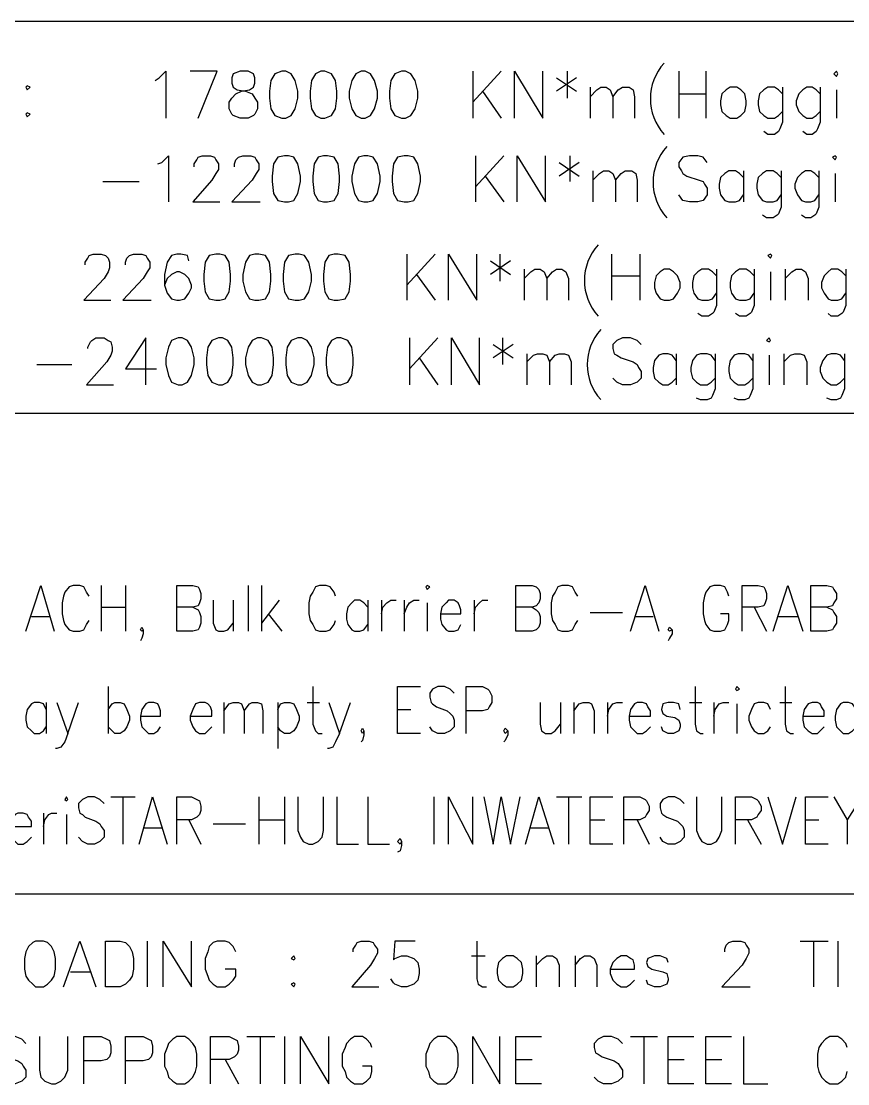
# Model space of a CAD drawing. Header units: millimetres. Extents: x 0.6 to 49, y 0.3 to 23.1.
# Drawn here: x 43.411 to 45.458, y 11.75 to 14.38 of the extents above; entities that cross this region are included whole.
import ezdxf

# ---------------------------------------------------------------- set-up
doc = ezdxf.new("R2010")
doc.units = ezdxf.units.MM
doc.layers.add('PDF_Geometry', color=7, linetype='Continuous')

msp = doc.modelspace()

# ---------------------------------------------------------------- linework, layer by layer
at = {"layer": 'PDF_Geometry', "lineweight": 25}
for points in [[(41.9028, 14.38), (46.2894, 14.38)], [(43.7428, 14.2333), (43.7528, 14.24), (43.7694, 14.2567), (43.7694, 14.14)], [(43.8494, 14.14), (43.8961, 14.2567), (43.8294, 14.2567)], [(44.5294, 14.2567), (44.5294, 14.14)], [(44.5994, 14.2567), (44.5294, 14.18)], [(44.6328, 14.14), (44.6328, 14.2567), (44.7028, 14.14), (44.7028, 14.2567)], [(44.7628, 14.2567), (44.7628, 14.19)], [(45.0394, 14.2567), (45.0394, 14.14)], [(45.1061, 14.2567), (45.1061, 14.14)], [(44.7361, 14.24), (44.7861, 14.2067)], [(44.7861, 14.24), (44.7361, 14.2067)], [(44.5528, 14.2067), (44.5994, 14.14)], [(44.8194, 14.2167), (44.8194, 14.14)], [(44.8194, 14.1933), (44.8361, 14.21), (44.8461, 14.2167), (44.8594, 14.2167), (44.8694, 14.21), (44.8761, 14.1933), (44.8761, 14.14)], [(44.8761, 14.1933), (44.8894, 14.21), (44.8994, 14.2167), (44.9161, 14.2167), (44.9261, 14.21), (44.9294, 14.1933), (44.9294, 14.14)], [(45.2961, 14.2), (45.2861, 14.21), (45.2761, 14.2167), (45.2594, 14.2167), (45.2494, 14.21), (45.2394, 14.2), (45.2361, 14.1833), (45.2361, 14.1733), (45.2394, 14.1567), (45.2494, 14.1467), (45.2594, 14.14), (45.2761, 14.14), (45.2861, 14.1467), (45.2961, 14.1567)], [(45.2961, 14.2167), (45.2961, 14.13), (45.2894, 14.1133), (45.2861, 14.1067), (45.2761, 14.1), (45.2594, 14.1), (45.2494, 14.1067)], [(45.3894, 14.2), (45.3794, 14.21), (45.3694, 14.2167), (45.3561, 14.2167), (45.3461, 14.21), (45.3361, 14.2), (45.3294, 14.1833), (45.3294, 14.1733), (45.3361, 14.1567), (45.3461, 14.1467), (45.3561, 14.14), (45.3694, 14.14), (45.3794, 14.1467), (45.3894, 14.1567)], [(45.3894, 14.2167), (45.3894, 14.13), (45.3828, 14.1133), (45.3794, 14.1067), (45.3694, 14.1), (45.3561, 14.1), (45.3461, 14.1067)], [(45.4294, 14.21), (45.4294, 14.14)], [(45.0394, 14.2), (45.1061, 14.2)], [(43.7494, 14.0267), (43.7594, 14.03), (43.7761, 14.0467), (43.7761, 13.9333)], [(43.8394, 14.02), (43.8394, 14.0267), (43.8461, 14.0367), (43.8494, 14.0433), (43.8594, 14.0467), (43.8794, 14.0467), (43.8894, 14.0433), (43.8928, 14.0367), (43.8994, 14.0267), (43.8994, 14.0133), (43.8928, 14.0033), (43.8828, 13.9867), (43.8361, 13.9333), (43.9028, 13.9333)], [(43.9394, 14.02), (43.9394, 14.0267), (43.9428, 14.0367), (43.9494, 14.0433), (43.9594, 14.0467), (43.9794, 14.0467), (43.9894, 14.0433), (43.9928, 14.0367), (43.9994, 14.0267), (43.9994, 14.0133), (43.9928, 14.0033), (43.9828, 13.9867), (43.9328, 13.9333), (44.0028, 13.9333)], [(44.5361, 14.0467), (44.5361, 13.9333)], [(44.6061, 14.0467), (44.5361, 13.97)], [(44.6394, 13.9333), (44.6394, 14.0467), (44.7094, 13.9333), (44.7094, 14.0467)], [(44.7694, 14.0467), (44.7694, 13.9833)], [(45.1094, 14.03), (45.0994, 14.0433), (45.0861, 14.0467), (45.0661, 14.0467), (45.0494, 14.0433), (45.0394, 14.03), (45.0394, 14.02), (45.0461, 14.01), (45.0494, 14.0033), (45.0594, 13.9967), (45.0894, 13.9867), (45.0994, 13.9833), (45.1028, 13.9767), (45.1094, 13.9667), (45.1094, 13.95), (45.0994, 13.9367), (45.0861, 13.9333), (45.0661, 13.9333), (45.0494, 13.9367), (45.0394, 13.95)], [(44.7428, 14.03), (44.7928, 13.9967)], [(44.7928, 14.03), (44.7428, 13.9967)], [(44.5594, 13.9967), (44.6061, 13.9333)], [(44.8261, 14.01), (44.8261, 13.9333)], [(44.8261, 13.9867), (44.8428, 14.0033), (44.8528, 14.01), (44.8661, 14.01), (44.8761, 14.0033), (44.8828, 13.9867), (44.8828, 13.9333)], [(44.8828, 13.9867), (44.8961, 14.0033), (44.9061, 14.01), (44.9228, 14.01), (44.9328, 14.0033), (44.9361, 13.9867), (44.9361, 13.9333)], [(45.1994, 13.9933), (45.1894, 14.0033), (45.1794, 14.01), (45.1628, 14.01), (45.1528, 14.0033), (45.1428, 13.9933), (45.1394, 13.9767), (45.1394, 13.9667), (45.1428, 13.95), (45.1528, 13.9367), (45.1628, 13.9333), (45.1794, 13.9333), (45.1894, 13.9367), (45.1994, 13.95)], [(45.1994, 14.01), (45.1994, 13.9333)], [(45.2928, 13.9933), (45.2828, 14.0033), (45.2728, 14.01), (45.2561, 14.01), (45.2461, 14.0033), (45.2361, 13.9933), (45.2328, 13.9767), (45.2328, 13.9667), (45.2361, 13.95), (45.2461, 13.9367), (45.2561, 13.9333), (45.2728, 13.9333), (45.2828, 13.9367), (45.2928, 13.95)], [(45.2928, 14.01), (45.2928, 13.92), (45.2861, 13.9033), (45.2828, 13.9), (45.2728, 13.8933), (45.2561, 13.8933), (45.2461, 13.9)], [(45.3861, 13.9933), (45.3761, 14.0033), (45.3661, 14.01), (45.3528, 14.01), (45.3428, 14.0033), (45.3328, 13.9933), (45.3261, 13.9767), (45.3261, 13.9667), (45.3328, 13.95), (45.3428, 13.9367), (45.3528, 13.9333), (45.3661, 13.9333), (45.3761, 13.9367), (45.3861, 13.95)], [(45.3861, 14.01), (45.3861, 13.92), (45.3794, 13.9033), (45.3761, 13.9), (45.3661, 13.8933), (45.3528, 13.8933), (45.3428, 13.9)], [(45.4261, 14.0033), (45.4261, 13.9333)], [(43.6128, 13.9833), (43.7028, 13.9833)], [(43.5694, 13.7767), (43.5694, 13.7833), (43.5761, 13.7933), (43.5794, 13.8), (43.5894, 13.8033), (43.6094, 13.8033), (43.6194, 13.8), (43.6261, 13.7933), (43.6294, 13.7833), (43.6294, 13.77), (43.6261, 13.76), (43.6161, 13.7433), (43.5661, 13.69), (43.6328, 13.69)], [(43.6694, 13.7767), (43.6694, 13.7833), (43.6728, 13.7933), (43.6794, 13.8), (43.6894, 13.8033), (43.7094, 13.8033), (43.7194, 13.8), (43.7228, 13.7933), (43.7294, 13.7833), (43.7294, 13.77), (43.7228, 13.76), (43.7128, 13.7433), (43.6628, 13.69), (43.7328, 13.69)], [(43.8261, 13.7867), (43.8228, 13.8), (43.8061, 13.8033), (43.7961, 13.8033), (43.7828, 13.8), (43.7728, 13.7833), (43.7661, 13.7533), (43.7661, 13.7267), (43.7728, 13.7067), (43.7828, 13.6933), (43.7961, 13.69), (43.8028, 13.69), (43.8161, 13.6933), (43.8261, 13.7067), (43.8328, 13.72), (43.8328, 13.7267), (43.8261, 13.7433), (43.8161, 13.7533), (43.8028, 13.76), (43.7961, 13.76), (43.7828, 13.7533), (43.7728, 13.7433), (43.7661, 13.7267)], [(44.3661, 13.8033), (44.3661, 13.69)], [(44.4361, 13.8033), (44.3661, 13.7267)], [(44.4694, 13.69), (44.4694, 13.8033), (44.5394, 13.69), (44.5394, 13.8033)], [(44.5728, 13.7867), (44.6228, 13.7533)], [(44.6228, 13.7867), (44.5728, 13.7533)], [(44.5961, 13.8033), (44.5961, 13.7367)], [(44.8728, 13.8033), (44.8728, 13.69)], [(44.9428, 13.8033), (44.9428, 13.69)], [(44.6561, 13.7667), (44.6561, 13.69)], [(44.6561, 13.7433), (44.6728, 13.76), (44.6828, 13.7667), (44.6961, 13.7667), (44.7061, 13.76), (44.7128, 13.7433), (44.7128, 13.69)], [(44.7128, 13.7433), (44.7261, 13.76), (44.7361, 13.7667), (44.7494, 13.7667), (44.7594, 13.76), (44.7661, 13.7433), (44.7661, 13.69)], [(45.1328, 13.75), (45.1228, 13.76), (45.1128, 13.7667), (45.0961, 13.7667), (45.0861, 13.76), (45.0761, 13.75), (45.0728, 13.7333), (45.0728, 13.72), (45.0761, 13.7067), (45.0861, 13.6933), (45.0961, 13.69), (45.1128, 13.69), (45.1228, 13.6933), (45.1328, 13.7067)], [(45.1328, 13.7667), (45.1328, 13.6767), (45.1261, 13.66), (45.1228, 13.6567), (45.1128, 13.65), (45.0961, 13.65), (45.0861, 13.6567)], [(45.2261, 13.75), (45.2161, 13.76), (45.2061, 13.7667), (45.1894, 13.7667), (45.1794, 13.76), (45.1694, 13.75), (45.1661, 13.7333), (45.1661, 13.72), (45.1694, 13.7067), (45.1794, 13.6933), (45.1894, 13.69), (45.2061, 13.69), (45.2161, 13.6933), (45.2261, 13.7067)], [(45.2261, 13.7667), (45.2261, 13.6767), (45.2194, 13.66), (45.2161, 13.6567), (45.2061, 13.65), (45.1894, 13.65), (45.1794, 13.6567)], [(45.2661, 13.76), (45.2661, 13.69)], [(45.3028, 13.7667), (45.3028, 13.69)], [(45.3028, 13.7433), (45.3194, 13.76), (45.3294, 13.7667), (45.3428, 13.7667), (45.3528, 13.76), (45.3594, 13.7433), (45.3594, 13.69)], [(45.4528, 13.75), (45.4428, 13.76), (45.4328, 13.7667), (45.4161, 13.7667), (45.4094, 13.76), (45.3994, 13.75), (45.3928, 13.7333), (45.3928, 13.72), (45.3994, 13.7067), (45.4094, 13.6933), (45.4161, 13.69), (45.4328, 13.69), (45.4428, 13.6933), (45.4528, 13.7067)], [(45.4528, 13.7667), (45.4528, 13.6767), (45.4461, 13.66), (45.4428, 13.6567), (45.4328, 13.65), (45.4161, 13.65), (45.4094, 13.6567)], [(44.3894, 13.7533), (44.4361, 13.69)], [(44.8728, 13.75), (44.9428, 13.75)], [(43.5761, 13.57), (43.5761, 13.5733), (43.5828, 13.5867), (43.5861, 13.59), (43.5961, 13.5967), (43.6161, 13.5967), (43.6261, 13.59), (43.6328, 13.5867), (43.6361, 13.5733), (43.6361, 13.5633), (43.6328, 13.5533), (43.6228, 13.5367), (43.5728, 13.48), (43.6394, 13.48)], [(43.7194, 13.48), (43.7194, 13.5967), (43.6694, 13.52), (43.7461, 13.52)], [(44.3728, 13.5967), (44.3728, 13.48)], [(44.4428, 13.5967), (44.3728, 13.52)], [(44.4761, 13.48), (44.4761, 13.5967), (44.5461, 13.48), (44.5461, 13.5967)], [(44.5794, 13.58), (44.6294, 13.5467)], [(44.6294, 13.58), (44.5794, 13.5467)], [(44.6028, 13.5967), (44.6028, 13.53)], [(44.9461, 13.58), (44.9361, 13.59), (44.9194, 13.5967), (44.8994, 13.5967), (44.8861, 13.59), (44.8761, 13.58), (44.8761, 13.57), (44.8794, 13.5567), (44.8861, 13.5533), (44.8961, 13.5467), (44.9261, 13.5367), (44.9361, 13.53), (44.9394, 13.5233), (44.9461, 13.5133), (44.9461, 13.4967), (44.9361, 13.4867), (44.9194, 13.48), (44.8994, 13.48), (44.8861, 13.4867), (44.8761, 13.4967)], [(44.3961, 13.5467), (44.4428, 13.48)], [(44.6628, 13.5567), (44.6628, 13.48)], [(44.6628, 13.5367), (44.6794, 13.5533), (44.6894, 13.5567), (44.7028, 13.5567), (44.7128, 13.5533), (44.7194, 13.5367), (44.7194, 13.48)], [(44.7194, 13.5367), (44.7328, 13.5533), (44.7428, 13.5567), (44.7561, 13.5567), (44.7661, 13.5533), (44.7728, 13.5367), (44.7728, 13.48)], [(45.0328, 13.54), (45.0228, 13.5533), (45.0128, 13.5567), (44.9994, 13.5567), (44.9894, 13.5533), (44.9794, 13.54), (44.9761, 13.5233), (44.9761, 13.5133), (44.9794, 13.4967), (44.9894, 13.4867), (44.9994, 13.48), (45.0128, 13.48), (45.0228, 13.4867), (45.0328, 13.4967)], [(45.0328, 13.5567), (45.0328, 13.48)], [(45.1294, 13.54), (45.1194, 13.5533), (45.1094, 13.5567), (45.0928, 13.5567), (45.0828, 13.5533), (45.0728, 13.54), (45.0694, 13.5233), (45.0694, 13.5133), (45.0728, 13.4967), (45.0828, 13.4867), (45.0928, 13.48), (45.1094, 13.48), (45.1194, 13.4867), (45.1294, 13.4967)], [(45.1294, 13.5567), (45.1294, 13.47), (45.1228, 13.4533), (45.1194, 13.4467), (45.1094, 13.4433), (45.0928, 13.4433), (45.0828, 13.4467)], [(45.2228, 13.54), (45.2128, 13.5533), (45.2028, 13.5567), (45.1861, 13.5567), (45.1761, 13.5533), (45.1661, 13.54), (45.1628, 13.5233), (45.1628, 13.5133), (45.1661, 13.4967), (45.1761, 13.4867), (45.1861, 13.48), (45.2028, 13.48), (45.2128, 13.4867), (45.2228, 13.4967)], [(45.2228, 13.5567), (45.2228, 13.47), (45.2161, 13.4533), (45.2128, 13.4467), (45.2028, 13.4433), (45.1861, 13.4433), (45.1761, 13.4467)], [(45.2628, 13.5533), (45.2628, 13.48)], [(45.2994, 13.5567), (45.2994, 13.48)], [(45.2994, 13.5367), (45.3161, 13.5533), (45.3261, 13.5567), (45.3394, 13.5567), (45.3494, 13.5533), (45.3561, 13.5367), (45.3561, 13.48)], [(45.4494, 13.54), (45.4394, 13.5533), (45.4294, 13.5567), (45.4161, 13.5567), (45.4061, 13.5533), (45.3961, 13.54), (45.3894, 13.5233), (45.3894, 13.5133), (45.3961, 13.4967), (45.4061, 13.4867), (45.4161, 13.48), (45.4294, 13.48), (45.4394, 13.4867), (45.4494, 13.4967)], [(45.4494, 13.5567), (45.4494, 13.47), (45.4428, 13.4533), (45.4394, 13.4467), (45.4294, 13.4433), (45.4161, 13.4433), (45.4061, 13.4467)], [(43.4494, 13.53), (43.5361, 13.53)], [(41.9028, 13.41), (46.2961, 13.41)], [(43.4228, 12.87), (43.4594, 12.9833), (43.4928, 12.87)], [(43.5794, 12.9567), (43.5728, 12.9667), (43.5661, 12.98), (43.5561, 12.9833), (43.5394, 12.9833), (43.5294, 12.98), (43.5194, 12.9667), (43.5161, 12.9567), (43.5128, 12.94), (43.5128, 12.9133), (43.5161, 12.8967), (43.5194, 12.8867), (43.5294, 12.8733), (43.5394, 12.87), (43.5561, 12.87), (43.5661, 12.8733), (43.5728, 12.8867), (43.5794, 12.8967)], [(43.6094, 12.9833), (43.6094, 12.87)], [(43.6694, 12.9833), (43.6694, 12.87)], [(43.8361, 12.93), (43.8494, 12.9233), (43.8528, 12.9167), (43.8561, 12.9067), (43.8561, 12.89), (43.8528, 12.88), (43.8494, 12.8733), (43.8361, 12.87), (43.7961, 12.87), (43.7961, 12.9833), (43.8361, 12.9833), (43.8494, 12.98), (43.8528, 12.9733), (43.8561, 12.9633), (43.8561, 12.95), (43.8528, 12.94), (43.8494, 12.9333), (43.8361, 12.93), (43.7961, 12.93)], [(43.9728, 12.9833), (43.9728, 12.87)], [(44.0061, 12.9833), (44.0061, 12.87)], [(44.1894, 12.9567), (44.1861, 12.9667), (44.1761, 12.98), (44.1661, 12.9833), (44.1494, 12.9833), (44.1394, 12.98), (44.1328, 12.9667), (44.1261, 12.9567), (44.1228, 12.94), (44.1228, 12.9133), (44.1261, 12.8967), (44.1328, 12.8867), (44.1394, 12.8733), (44.1494, 12.87), (44.1661, 12.87), (44.1761, 12.8733), (44.1861, 12.8867), (44.1894, 12.8967)], [(44.6761, 12.93), (44.6861, 12.9233), (44.6928, 12.9167), (44.6961, 12.9067), (44.6961, 12.89), (44.6928, 12.88), (44.6861, 12.8733), (44.6761, 12.87), (44.6361, 12.87), (44.6361, 12.9833), (44.6761, 12.9833), (44.6861, 12.98), (44.6928, 12.9733), (44.6961, 12.9633), (44.6961, 12.95), (44.6928, 12.94), (44.6861, 12.9333), (44.6761, 12.93), (44.6361, 12.93)], [(44.7894, 12.9567), (44.7828, 12.9667), (44.7761, 12.98), (44.7661, 12.9833), (44.7494, 12.9833), (44.7394, 12.98), (44.7328, 12.9667), (44.7261, 12.9567), (44.7228, 12.94), (44.7228, 12.9133), (44.7261, 12.8967), (44.7328, 12.8867), (44.7394, 12.8733), (44.7494, 12.87), (44.7661, 12.87), (44.7761, 12.8733), (44.7828, 12.8867), (44.7894, 12.8967)], [(44.9194, 12.87), (44.9561, 12.9833), (44.9894, 12.87)], [(45.1628, 12.9567), (45.1594, 12.9667), (45.1528, 12.98), (45.1428, 12.9833), (45.1261, 12.9833), (45.1161, 12.98), (45.1061, 12.9667), (45.1028, 12.9567), (45.0994, 12.94), (45.0994, 12.9133), (45.1028, 12.8967), (45.1061, 12.8867), (45.1161, 12.8733), (45.1261, 12.87), (45.1428, 12.87), (45.1528, 12.8733), (45.1594, 12.8867), (45.1628, 12.8967), (45.1628, 12.9133), (45.1428, 12.9133)], [(45.1961, 12.87), (45.1961, 12.9833), (45.2361, 12.9833), (45.2494, 12.98), (45.2528, 12.9733), (45.2561, 12.9633), (45.2561, 12.95), (45.2528, 12.94), (45.2494, 12.9333), (45.2361, 12.93), (45.1961, 12.93)], [(45.2728, 12.87), (45.3094, 12.9833), (45.3461, 12.87)], [(45.4061, 12.93), (45.4194, 12.9233), (45.4228, 12.9167), (45.4294, 12.9067), (45.4294, 12.89), (45.4228, 12.88), (45.4194, 12.8733), (45.4061, 12.87), (45.3661, 12.87), (45.3661, 12.9833), (45.4061, 12.9833), (45.4194, 12.98), (45.4228, 12.9733), (45.4294, 12.9633), (45.4294, 12.95), (45.4228, 12.94), (45.4194, 12.9333), (45.4061, 12.93), (45.3661, 12.93)], [(43.8861, 12.9467), (43.8861, 12.89), (43.8928, 12.8733), (43.8994, 12.87), (43.9128, 12.87), (43.9228, 12.8733), (43.9361, 12.89)], [(43.9361, 12.9467), (43.9361, 12.87)], [(44.0494, 12.9467), (44.0061, 12.89)], [(44.2694, 12.93), (44.2594, 12.94), (44.2494, 12.9467), (44.2361, 12.9467), (44.2294, 12.94), (44.2194, 12.93), (44.2161, 12.9133), (44.2161, 12.9), (44.2194, 12.8867), (44.2294, 12.8733), (44.2361, 12.87), (44.2494, 12.87), (44.2594, 12.8733), (44.2694, 12.8867)], [(44.2694, 12.9467), (44.2694, 12.87)], [(44.3028, 12.9467), (44.3028, 12.87)], [(44.3028, 12.9133), (44.3061, 12.93), (44.3161, 12.94), (44.3261, 12.9467), (44.3394, 12.9467)], [(44.3594, 12.9467), (44.3594, 12.87)], [(44.3594, 12.9133), (44.3661, 12.93), (44.3728, 12.94), (44.3828, 12.9467), (44.3961, 12.9467)], [(44.4161, 12.94), (44.4161, 12.87)], [(44.4494, 12.9133), (44.4994, 12.9133), (44.4994, 12.9233), (44.4961, 12.9333), (44.4928, 12.94), (44.4828, 12.9467), (44.4694, 12.9467), (44.4628, 12.94), (44.4528, 12.93), (44.4494, 12.9133), (44.4494, 12.9), (44.4528, 12.8867), (44.4628, 12.8733), (44.4694, 12.87), (44.4828, 12.87), (44.4928, 12.8733), (44.4994, 12.8867)], [(44.5328, 12.9467), (44.5328, 12.87)], [(44.5328, 12.9133), (44.5361, 12.93), (44.5461, 12.94), (44.5528, 12.9467), (44.5661, 12.9467)], [(43.6094, 12.93), (43.6694, 12.93)], [(44.0228, 12.9133), (44.0561, 12.87)], [(44.8194, 12.9167), (44.8994, 12.9167)], [(45.2261, 12.93), (45.2561, 12.87)], [(43.4361, 12.9067), (43.4828, 12.9067)], [(44.9328, 12.9067), (44.9761, 12.9067)], [(45.2861, 12.9067), (45.3328, 12.9067)], [(43.7128, 12.8733), (43.7094, 12.87), (43.7061, 12.8733), (43.7094, 12.88), (43.7128, 12.8733), (43.7128, 12.8633), (43.7094, 12.8533), (43.7061, 12.8467)], [(45.0228, 12.8733), (45.0161, 12.87), (45.0128, 12.8733), (45.0161, 12.88), (45.0228, 12.8733), (45.0228, 12.8633), (45.0161, 12.8533), (45.0128, 12.8467)], [(43.6261, 12.7333), (43.6261, 12.6167)], [(44.1328, 12.7333), (44.1328, 12.64), (44.1394, 12.6233), (44.1461, 12.6167), (44.1561, 12.6167)], [(44.3994, 12.6167), (44.3428, 12.6167), (44.3428, 12.7333), (44.3994, 12.7333)], [(44.4828, 12.7167), (44.4728, 12.7267), (44.4594, 12.7333), (44.4428, 12.7333), (44.4294, 12.7267), (44.4228, 12.7167), (44.4228, 12.7067), (44.4261, 12.6933), (44.4294, 12.69), (44.4394, 12.6833), (44.4661, 12.6733), (44.4728, 12.6667), (44.4794, 12.66), (44.4828, 12.65), (44.4828, 12.6333), (44.4728, 12.6233), (44.4594, 12.6167), (44.4428, 12.6167), (44.4294, 12.6233), (44.4228, 12.6333)], [(44.5128, 12.6167), (44.5128, 12.7333), (44.5528, 12.7333), (44.5661, 12.7267), (44.5694, 12.7233), (44.5761, 12.71), (44.5761, 12.6933), (44.5694, 12.6833), (44.5661, 12.6767), (44.5528, 12.6733), (44.5128, 12.6733)], [(45.0794, 12.7333), (45.0794, 12.64), (45.0828, 12.6233), (45.0928, 12.6167), (45.0994, 12.6167)], [(45.3028, 12.7333), (45.3028, 12.64), (45.3061, 12.6233), (45.3161, 12.6167), (45.3228, 12.6167)], [(43.4728, 12.6767), (43.4661, 12.69), (43.4561, 12.6933), (43.4428, 12.6933), (43.4361, 12.69), (43.4261, 12.6767), (43.4228, 12.66), (43.4228, 12.65), (43.4261, 12.6333), (43.4361, 12.6233), (43.4428, 12.6167), (43.4561, 12.6167), (43.4661, 12.6233), (43.4728, 12.6333)], [(43.4728, 12.6933), (43.4728, 12.6167)], [(43.4994, 12.6933), (43.5261, 12.6167), (43.5528, 12.6933)], [(43.6261, 12.6767), (43.6361, 12.69), (43.6428, 12.6933), (43.6561, 12.6933), (43.6661, 12.69), (43.6728, 12.6767), (43.6794, 12.66), (43.6794, 12.65), (43.6728, 12.6333), (43.6661, 12.6233), (43.6561, 12.6167), (43.6428, 12.6167), (43.6361, 12.6233), (43.6261, 12.6333)], [(43.7061, 12.66), (43.7561, 12.66), (43.7561, 12.6733), (43.7528, 12.6833), (43.7494, 12.69), (43.7394, 12.6933), (43.7261, 12.6933), (43.7194, 12.69), (43.7094, 12.6767), (43.7061, 12.66), (43.7061, 12.65), (43.7094, 12.6333), (43.7194, 12.6233), (43.7261, 12.6167), (43.7394, 12.6167), (43.7494, 12.6233), (43.7561, 12.6333)], [(43.8294, 12.66), (43.8828, 12.66), (43.8828, 12.6733), (43.8794, 12.6833), (43.8728, 12.69), (43.8661, 12.6933), (43.8528, 12.6933), (43.8428, 12.69), (43.8361, 12.6767), (43.8294, 12.66), (43.8294, 12.65), (43.8361, 12.6333), (43.8428, 12.6233), (43.8528, 12.6167), (43.8661, 12.6167), (43.8728, 12.6233), (43.8828, 12.6333)], [(43.9128, 12.6933), (43.9128, 12.6167)], [(43.9128, 12.6733), (43.9261, 12.69), (43.9361, 12.6933), (43.9494, 12.6933), (43.9561, 12.69), (43.9628, 12.6733), (43.9628, 12.6167)], [(43.9628, 12.6733), (43.9761, 12.69), (43.9828, 12.6933), (43.9961, 12.6933), (44.0061, 12.69), (44.0094, 12.6733), (44.0094, 12.6167)], [(44.0461, 12.6933), (44.0461, 12.58)], [(44.0461, 12.6767), (44.0528, 12.69), (44.0628, 12.6933), (44.0761, 12.6933), (44.0861, 12.69), (44.0928, 12.6767), (44.0994, 12.66), (44.0994, 12.65), (44.0928, 12.6333), (44.0861, 12.6233), (44.0761, 12.6167), (44.0628, 12.6167), (44.0528, 12.6233), (44.0461, 12.6333)], [(44.1194, 12.6933), (44.1494, 12.6933)], [(44.1728, 12.6933), (44.1994, 12.6167), (44.2261, 12.6933)], [(44.3428, 12.6767), (44.3761, 12.6767)], [(44.6961, 12.6933), (44.6961, 12.64), (44.6994, 12.6233), (44.7094, 12.6167), (44.7228, 12.6167), (44.7328, 12.6233), (44.7461, 12.64)], [(44.7461, 12.6933), (44.7461, 12.6167)], [(44.7794, 12.6933), (44.7794, 12.6167)], [(44.7794, 12.6733), (44.7928, 12.69), (44.8028, 12.6933), (44.8161, 12.6933), (44.8228, 12.69), (44.8294, 12.6733), (44.8294, 12.6167)], [(44.8628, 12.6933), (44.8628, 12.6167)], [(44.8628, 12.66), (44.8661, 12.6767), (44.8761, 12.69), (44.8861, 12.6933), (44.8994, 12.6933)], [(44.9161, 12.66), (44.9694, 12.66), (44.9694, 12.6733), (44.9628, 12.6833), (44.9594, 12.69), (44.9494, 12.6933), (44.9361, 12.6933), (44.9294, 12.69), (44.9194, 12.6767), (44.9161, 12.66), (44.9161, 12.65), (44.9194, 12.6333), (44.9294, 12.6233), (44.9361, 12.6167), (44.9494, 12.6167), (44.9594, 12.6233), (44.9694, 12.6333)], [(45.0428, 12.6767), (45.0394, 12.69), (45.0261, 12.6933), (45.0128, 12.6933), (44.9994, 12.69), (44.9961, 12.6767), (44.9994, 12.6667), (45.0094, 12.66), (45.0294, 12.6567), (45.0394, 12.65), (45.0428, 12.64), (45.0428, 12.6333), (45.0394, 12.6233), (45.0261, 12.6167), (45.0128, 12.6167), (44.9994, 12.6233), (44.9961, 12.6333)], [(45.0661, 12.6933), (45.0961, 12.6933)], [(45.1261, 12.6933), (45.1261, 12.6167)], [(45.1261, 12.66), (45.1294, 12.6767), (45.1394, 12.69), (45.1494, 12.6933), (45.1628, 12.6933)], [(45.1828, 12.69), (45.1828, 12.6167)], [(45.2661, 12.6767), (45.2594, 12.69), (45.2494, 12.6933), (45.2361, 12.6933), (45.2261, 12.69), (45.2194, 12.6767), (45.2128, 12.66), (45.2128, 12.65), (45.2194, 12.6333), (45.2261, 12.6233), (45.2361, 12.6167), (45.2494, 12.6167), (45.2594, 12.6233), (45.2661, 12.6333)], [(45.2894, 12.6933), (45.3194, 12.6933)], [(45.3461, 12.66), (45.3994, 12.66), (45.3994, 12.6733), (45.3928, 12.6833), (45.3894, 12.69), (45.3828, 12.6933), (45.3694, 12.6933), (45.3594, 12.69), (45.3494, 12.6767), (45.3461, 12.66), (45.3461, 12.65), (45.3494, 12.6333), (45.3594, 12.6233), (45.3694, 12.6167), (45.3828, 12.6167), (45.3894, 12.6233), (45.3994, 12.6333)], [(45.4794, 12.6767), (45.4694, 12.69), (45.4594, 12.6933), (45.4461, 12.6933), (45.4394, 12.69), (45.4294, 12.6767), (45.4261, 12.66), (45.4261, 12.65), (45.4294, 12.6333), (45.4394, 12.6233), (45.4461, 12.6167), (45.4594, 12.6167), (45.4694, 12.6233), (45.4794, 12.6333)], [(44.2594, 12.6233), (44.2561, 12.6167), (44.2528, 12.6233), (44.2561, 12.63), (44.2594, 12.6233), (44.2594, 12.6133), (44.2561, 12.6), (44.2528, 12.5967)], [(44.6161, 12.6233), (44.6094, 12.6167), (44.6061, 12.6233), (44.6094, 12.63), (44.6161, 12.6233), (44.6161, 12.6133), (44.6094, 12.6), (44.6061, 12.5967)], [(43.5261, 12.6167), (43.5194, 12.5967), (43.5094, 12.5833), (43.4994, 12.58), (43.4961, 12.58)], [(44.1994, 12.6167), (44.1894, 12.5967), (44.1828, 12.5833), (44.1728, 12.58), (44.1694, 12.58)], [(43.6161, 12.4433), (43.6061, 12.4533), (43.5928, 12.46), (43.5761, 12.46), (43.5628, 12.4533), (43.5528, 12.4433), (43.5528, 12.4333), (43.5561, 12.42), (43.5628, 12.4167), (43.5694, 12.41), (43.5961, 12.4), (43.6061, 12.3933), (43.6094, 12.3867), (43.6161, 12.3767), (43.6161, 12.36), (43.6061, 12.35), (43.5928, 12.3433), (43.5761, 12.3433), (43.5628, 12.35), (43.5528, 12.36)], [(43.6328, 12.46), (43.6928, 12.46)], [(43.6628, 12.46), (43.6628, 12.3433)], [(43.7028, 12.3433), (43.7361, 12.46), (43.7728, 12.3433)], [(43.7961, 12.3433), (43.7961, 12.46), (43.8328, 12.46), (43.8461, 12.4533), (43.8528, 12.45), (43.8561, 12.4367), (43.8561, 12.4267), (43.8528, 12.4167), (43.8461, 12.41), (43.8328, 12.4033), (43.7961, 12.4033)], [(43.9994, 12.46), (43.9994, 12.3433)], [(44.0628, 12.46), (44.0628, 12.3433)], [(44.0961, 12.46), (44.0961, 12.3767), (44.1028, 12.36), (44.1094, 12.35), (44.1228, 12.3433), (44.1328, 12.3433), (44.1461, 12.35), (44.1561, 12.36), (44.1594, 12.3767), (44.1594, 12.46)], [(44.1928, 12.46), (44.1928, 12.3433), (44.2461, 12.3433)], [(44.2694, 12.46), (44.2694, 12.3433), (44.3228, 12.3433)], [(44.4328, 12.46), (44.4328, 12.3433)], [(44.4694, 12.3433), (44.4694, 12.46), (44.5294, 12.3433), (44.5294, 12.46)], [(44.5561, 12.46), (44.5794, 12.3433), (44.5994, 12.46), (44.6228, 12.3433), (44.6461, 12.46)], [(44.6594, 12.3433), (44.6928, 12.46), (44.7294, 12.3433)], [(44.7361, 12.46), (44.7994, 12.46)], [(44.7661, 12.46), (44.7661, 12.3433)], [(44.8761, 12.3433), (44.8194, 12.3433), (44.8194, 12.46), (44.8761, 12.46)], [(44.9028, 12.3433), (44.9028, 12.46), (44.9428, 12.46), (44.9561, 12.4533), (44.9594, 12.45), (44.9661, 12.4367), (44.9661, 12.4267), (44.9594, 12.4167), (44.9561, 12.41), (44.9428, 12.4033), (44.9028, 12.4033)], [(45.0528, 12.4433), (45.0428, 12.4533), (45.0294, 12.46), (45.0128, 12.46), (44.9994, 12.4533), (44.9928, 12.4433), (44.9928, 12.4333), (44.9961, 12.42), (44.9994, 12.4167), (45.0094, 12.41), (45.0361, 12.4), (45.0428, 12.3933), (45.0494, 12.3867), (45.0528, 12.3767), (45.0528, 12.36), (45.0428, 12.35), (45.0294, 12.3433), (45.0128, 12.3433), (44.9994, 12.35), (44.9928, 12.36)], [(45.0828, 12.46), (45.0828, 12.3767), (45.0894, 12.36), (45.0961, 12.35), (45.1094, 12.3433), (45.1194, 12.3433), (45.1328, 12.35), (45.1394, 12.36), (45.1461, 12.3767), (45.1461, 12.46)], [(45.1794, 12.3433), (45.1794, 12.46), (45.2194, 12.46), (45.2328, 12.4533), (45.2361, 12.45), (45.2428, 12.4367), (45.2428, 12.4267), (45.2361, 12.4167), (45.2328, 12.41), (45.2194, 12.4033), (45.1794, 12.4033)], [(45.2594, 12.46), (45.2961, 12.3433), (45.3294, 12.46)], [(45.4094, 12.3433), (45.3528, 12.3433), (45.3528, 12.46), (45.4094, 12.46)], [(45.4228, 12.46), (45.4561, 12.4033), (45.4561, 12.3433)], [(45.4928, 12.46), (45.4561, 12.4033)], [(43.3828, 12.3867), (43.4361, 12.3867), (43.4361, 12.4), (43.4294, 12.41), (43.4261, 12.4167), (43.4161, 12.42), (43.4028, 12.42), (43.3961, 12.4167), (43.3861, 12.4033), (43.3828, 12.3867), (43.3828, 12.3767), (43.3861, 12.36), (43.3961, 12.35), (43.4028, 12.3433), (43.4161, 12.3433), (43.4261, 12.35), (43.4361, 12.36)], [(43.4661, 12.42), (43.4661, 12.3433)], [(43.4661, 12.3867), (43.4694, 12.4033), (43.4794, 12.4167), (43.4861, 12.42), (43.4994, 12.42)], [(43.5228, 12.4167), (43.5228, 12.3433)], [(43.8261, 12.4033), (43.8561, 12.3433)], [(43.8861, 12.3933), (43.9661, 12.3933)], [(43.9994, 12.4033), (44.0628, 12.4033)], [(44.8194, 12.4033), (44.8561, 12.4033)], [(44.9361, 12.4033), (44.9661, 12.3433)], [(45.2094, 12.4033), (45.2428, 12.3433)], [(45.3528, 12.4033), (45.3861, 12.4033)], [(43.7161, 12.3833), (43.7594, 12.3833)], [(44.6694, 12.3833), (44.7161, 12.3833)], [(44.3528, 12.35), (44.3494, 12.3433), (44.3428, 12.35), (44.3494, 12.3567), (44.3528, 12.35), (44.3528, 12.34), (44.3494, 12.3267), (44.3428, 12.3233)], [(42.1494, 12.22), (46.5394, 12.22)], [(43.5161, 11.99), (43.5561, 12.1033), (43.5961, 11.99)], [(43.7228, 12.1033), (43.7228, 11.99)], [(43.7628, 11.99), (43.7628, 12.1033), (43.8328, 11.99), (43.8328, 12.1033)], [(43.9428, 12.0767), (43.9361, 12.09), (43.9261, 12.1), (43.9161, 12.1033), (43.8961, 12.1033), (43.8861, 12.1), (43.8761, 12.09), (43.8728, 12.0767), (43.8661, 12.06), (43.8661, 12.0333), (43.8728, 12.0167), (43.8761, 12.0067), (43.8861, 11.9967), (43.8961, 11.99), (43.9161, 11.99), (43.9261, 11.9967), (43.9361, 12.0067), (43.9428, 12.0167), (43.9428, 12.0333), (43.9161, 12.0333)], [(44.2328, 12.0767), (44.2328, 12.0833), (44.2394, 12.0933), (44.2428, 12.1), (44.2528, 12.1033), (44.2728, 12.1033), (44.2828, 12.1), (44.2861, 12.0933), (44.2928, 12.0833), (44.2928, 12.0733), (44.2861, 12.06), (44.2761, 12.0433), (44.2294, 11.99), (44.2961, 11.99)], [(44.3861, 12.1033), (44.3361, 12.1033), (44.3328, 12.0567), (44.3361, 12.06), (44.3528, 12.0667), (44.3661, 12.0667), (44.3828, 12.06), (44.3928, 12.05), (44.3961, 12.0333), (44.3961, 12.0233), (44.3928, 12.0067), (44.3828, 11.9967), (44.3661, 11.99), (44.3528, 11.99), (44.3361, 11.9967), (44.3328, 12), (44.3261, 12.01)], [(44.5394, 12.1033), (44.5394, 12.01), (44.5428, 11.9967), (44.5528, 11.99), (44.5628, 11.99)], [(45.1528, 12.0767), (45.1528, 12.0833), (45.1561, 12.0933), (45.1628, 12.1), (45.1728, 12.1033), (45.1928, 12.1033), (45.2028, 12.1), (45.2061, 12.0933), (45.2128, 12.0833), (45.2128, 12.0733), (45.2061, 12.06), (45.1961, 12.0433), (45.1461, 11.99), (45.2161, 11.99)], [(45.3394, 12.1033), (45.4094, 12.1033)], [(45.3728, 12.1033), (45.3728, 11.99)], [(45.4328, 12.1033), (45.4328, 11.99)], [(44.5261, 12.0667), (44.5594, 12.0667)], [(44.6861, 12.0667), (44.6861, 11.99)], [(44.6861, 12.0433), (44.7028, 12.06), (44.7128, 12.0667), (44.7261, 12.0667), (44.7361, 12.06), (44.7428, 12.0433), (44.7428, 11.99)], [(44.7828, 12.0667), (44.7828, 11.99)], [(44.7828, 12.0433), (44.7961, 12.06), (44.8061, 12.0667), (44.8194, 12.0667), (44.8294, 12.06), (44.8361, 12.0433), (44.8361, 11.99)], [(44.8694, 12.0333), (44.9294, 12.0333), (44.9294, 12.0433), (44.9261, 12.0567), (44.9194, 12.06), (44.9094, 12.0667), (44.8961, 12.0667), (44.8861, 12.06), (44.8761, 12.05), (44.8694, 12.0333), (44.8694, 12.0233), (44.8761, 12.0067), (44.8861, 11.9967), (44.8961, 11.99), (44.9094, 11.99), (44.9194, 11.9967), (44.9294, 12.0067)], [(45.0128, 12.05), (45.0094, 12.06), (44.9928, 12.0667), (44.9794, 12.0667), (44.9628, 12.06), (44.9594, 12.05), (44.9628, 12.04), (44.9728, 12.0333), (44.9994, 12.0267), (45.0094, 12.0233), (45.0128, 12.01), (45.0128, 12.0067), (45.0094, 11.9967), (44.9928, 11.99), (44.9794, 11.99), (44.9628, 11.9967), (44.9594, 12.0067)], [(43.5328, 12.0267), (43.5828, 12.0267)], [(43.4228, 11.85), (43.4128, 11.86), (43.3961, 11.8667), (43.3761, 11.8667), (43.3628, 11.86), (43.3528, 11.85), (43.3528, 11.84), (43.3561, 11.8267), (43.3628, 11.8233), (43.3728, 11.8167), (43.4028, 11.8067), (43.4128, 11.8), (43.4161, 11.7933), (43.4228, 11.7833), (43.4228, 11.7667), (43.4128, 11.7567), (43.3961, 11.75), (43.3761, 11.75), (43.3628, 11.7567), (43.3528, 11.7667)], [(43.4561, 11.8667), (43.4561, 11.7833), (43.4594, 11.7667), (43.4694, 11.7567), (43.4861, 11.75), (43.4961, 11.75), (43.5094, 11.7567), (43.5194, 11.7667), (43.5261, 11.7833), (43.5261, 11.8667)], [(43.5661, 11.75), (43.5661, 11.8667), (43.6094, 11.8667), (43.6228, 11.86), (43.6294, 11.8567), (43.6328, 11.8433), (43.6328, 11.8267), (43.6294, 11.8167), (43.6228, 11.81), (43.6094, 11.8067), (43.5661, 11.8067)], [(43.6694, 11.75), (43.6694, 11.8667), (43.7128, 11.8667), (43.7261, 11.86), (43.7328, 11.8567), (43.7361, 11.8433), (43.7361, 11.8267), (43.7328, 11.8167), (43.7261, 11.81), (43.7128, 11.8067), (43.6694, 11.8067)], [(43.8794, 11.75), (43.8794, 11.8667), (43.9261, 11.8667), (43.9394, 11.86), (43.9461, 11.8567), (43.9494, 11.8433), (43.9494, 11.8333), (43.9461, 11.8233), (43.9394, 11.8167), (43.9261, 11.81), (43.8794, 11.81)], [(43.9694, 11.8667), (44.0394, 11.8667)], [(44.0028, 11.8667), (44.0028, 11.75)], [(44.0628, 11.8667), (44.0628, 11.75)], [(44.1028, 11.75), (44.1028, 11.8667), (44.1728, 11.75), (44.1728, 11.8667)], [(44.2794, 11.84), (44.2761, 11.85), (44.2661, 11.86), (44.2561, 11.8667), (44.2361, 11.8667), (44.2261, 11.86), (44.2161, 11.85), (44.2128, 11.84), (44.2061, 11.8233), (44.2061, 11.7933), (44.2128, 11.78), (44.2161, 11.7667), (44.2261, 11.7567), (44.2361, 11.75), (44.2561, 11.75), (44.2661, 11.7567), (44.2761, 11.7667), (44.2794, 11.78), (44.2794, 11.7933), (44.2561, 11.7933)], [(44.5294, 11.75), (44.5294, 11.8667), (44.5961, 11.75), (44.5961, 11.8667)], [(44.6994, 11.75), (44.6361, 11.75), (44.6361, 11.8667), (44.6994, 11.8667)], [(44.8994, 11.85), (44.8894, 11.86), (44.8728, 11.8667), (44.8528, 11.8667), (44.8394, 11.86), (44.8294, 11.85), (44.8294, 11.84), (44.8328, 11.8267), (44.8394, 11.8233), (44.8494, 11.8167), (44.8794, 11.8067), (44.8894, 11.8), (44.8928, 11.7933), (44.8994, 11.7833), (44.8994, 11.7667), (44.8894, 11.7567), (44.8728, 11.75), (44.8528, 11.75), (44.8394, 11.7567), (44.8294, 11.7667)], [(44.9194, 11.8667), (44.9861, 11.8667)], [(44.9528, 11.8667), (44.9528, 11.75)], [(45.0761, 11.75), (45.0128, 11.75), (45.0128, 11.8667), (45.0761, 11.8667)], [(45.1694, 11.75), (45.1061, 11.75), (45.1061, 11.8667), (45.1694, 11.8667)], [(45.1994, 11.8667), (45.1994, 11.75), (45.2594, 11.75)], [(45.4561, 11.84), (45.4528, 11.85), (45.4428, 11.86), (45.4328, 11.8667), (45.4128, 11.8667), (45.4028, 11.86), (45.3928, 11.85), (45.3861, 11.84), (45.3828, 11.8233), (45.3828, 11.7933), (45.3861, 11.78), (45.3928, 11.7667), (45.4028, 11.7567), (45.4128, 11.75), (45.4328, 11.75), (45.4428, 11.7567), (45.4528, 11.7667), (45.4561, 11.78)], [(43.9161, 11.81), (43.9494, 11.75)], [(44.6361, 11.81), (44.6761, 11.81)], [(45.0128, 11.81), (45.0528, 11.81)], [(45.1061, 11.81), (45.1461, 11.81)]]:
    msp.add_lwpolyline(points, dxfattribs=at)
for points in [[(43.9528, 14.2567), (43.9361, 14.25), (43.9328, 14.24), (43.9328, 14.2267), (43.9361, 14.2167), (43.9461, 14.21), (43.9661, 14.2067), (43.9828, 14.2), (43.9894, 14.19), (43.9961, 14.18), (43.9961, 14.1633), (43.9894, 14.15), (43.9861, 14.1467), (43.9728, 14.14), (43.9528, 14.14), (43.9361, 14.1467), (43.9328, 14.15), (43.9261, 14.1633), (43.9261, 14.18), (43.9328, 14.19), (43.9428, 14.2), (43.9561, 14.2067), (43.9761, 14.21), (43.9861, 14.2167), (43.9894, 14.2267), (43.9894, 14.24), (43.9861, 14.25), (43.9728, 14.2567)], [(44.0561, 14.2567), (44.0394, 14.25), (44.0294, 14.2333), (44.0261, 14.2067), (44.0261, 14.19), (44.0294, 14.1633), (44.0394, 14.1467), (44.0561, 14.14), (44.0661, 14.14), (44.0794, 14.1467), (44.0894, 14.1633), (44.0961, 14.19), (44.0961, 14.2067), (44.0894, 14.2333), (44.0794, 14.25), (44.0661, 14.2567)], [(44.1528, 14.2567), (44.1394, 14.25), (44.1294, 14.2333), (44.1261, 14.2067), (44.1261, 14.19), (44.1294, 14.1633), (44.1394, 14.1467), (44.1528, 14.14), (44.1628, 14.14), (44.1794, 14.1467), (44.1894, 14.1633), (44.1928, 14.19), (44.1928, 14.2067), (44.1894, 14.2333), (44.1794, 14.25), (44.1628, 14.2567)], [(44.2528, 14.2567), (44.2394, 14.25), (44.2294, 14.2333), (44.2228, 14.2067), (44.2228, 14.19), (44.2294, 14.1633), (44.2394, 14.1467), (44.2528, 14.14), (44.2628, 14.14), (44.2761, 14.1467), (44.2861, 14.1633), (44.2928, 14.19), (44.2928, 14.2067), (44.2861, 14.2333), (44.2761, 14.25), (44.2628, 14.2567)], [(44.3528, 14.2567), (44.3361, 14.25), (44.3261, 14.2333), (44.3228, 14.2067), (44.3228, 14.19), (44.3261, 14.1633), (44.3361, 14.1467), (44.3528, 14.14), (44.3628, 14.14), (44.3761, 14.1467), (44.3861, 14.1633), (44.3928, 14.19), (44.3928, 14.2067), (44.3861, 14.2333), (44.3761, 14.25), (44.3628, 14.2567)], [(45.4228, 14.25), (45.4294, 14.2433), (45.4328, 14.25), (45.4294, 14.2567)], [(43.4261, 14.22), (43.4228, 14.2167), (43.4261, 14.21), (43.4328, 14.2167)], [(45.1661, 14.2167), (45.1561, 14.21), (45.1461, 14.2), (45.1428, 14.1833), (45.1428, 14.1733), (45.1461, 14.1567), (45.1561, 14.1467), (45.1661, 14.14), (45.1828, 14.14), (45.1928, 14.1467), (45.2028, 14.1567), (45.2061, 14.1733), (45.2061, 14.1833), (45.2028, 14.2), (45.1928, 14.21), (45.1828, 14.2167)], [(43.4261, 14.1533), (43.4228, 14.15), (43.4261, 14.1433), (43.4328, 14.15)], [(44.0628, 14.0467), (44.0461, 14.0433), (44.0361, 14.0267), (44.0328, 13.9967), (44.0328, 13.9833), (44.0361, 13.9533), (44.0461, 13.9367), (44.0628, 13.9333), (44.0728, 13.9333), (44.0861, 13.9367), (44.0961, 13.9533), (44.1028, 13.9833), (44.1028, 13.9967), (44.0961, 14.0267), (44.0861, 14.0433), (44.0728, 14.0467)], [(44.1594, 14.0467), (44.1461, 14.0433), (44.1361, 14.0267), (44.1328, 13.9967), (44.1328, 13.9833), (44.1361, 13.9533), (44.1461, 13.9367), (44.1594, 13.9333), (44.1694, 13.9333), (44.1861, 13.9367), (44.1961, 13.9533), (44.1994, 13.9833), (44.1994, 13.9967), (44.1961, 14.0267), (44.1861, 14.0433), (44.1694, 14.0467)], [(44.2594, 14.0467), (44.2461, 14.0433), (44.2361, 14.0267), (44.2294, 13.9967), (44.2294, 13.9833), (44.2361, 13.9533), (44.2461, 13.9367), (44.2594, 13.9333), (44.2694, 13.9333), (44.2828, 13.9367), (44.2928, 13.9533), (44.2994, 13.9833), (44.2994, 13.9967), (44.2928, 14.0267), (44.2828, 14.0433), (44.2694, 14.0467)], [(44.3594, 14.0467), (44.3428, 14.0433), (44.3328, 14.0267), (44.3294, 13.9967), (44.3294, 13.9833), (44.3328, 13.9533), (44.3428, 13.9367), (44.3594, 13.9333), (44.3694, 13.9333), (44.3828, 13.9367), (44.3928, 13.9533), (44.3994, 13.9833), (44.3994, 13.9967), (44.3928, 14.0267), (44.3828, 14.0433), (44.3694, 14.0467)], [(45.4194, 14.0433), (45.4261, 14.0367), (45.4294, 14.0433), (45.4261, 14.0467)], [(43.8928, 13.8033), (43.8761, 13.8), (43.8661, 13.7833), (43.8628, 13.7533), (43.8628, 13.7367), (43.8661, 13.71), (43.8761, 13.6933), (43.8928, 13.69), (43.9028, 13.69), (43.9161, 13.6933), (43.9261, 13.71), (43.9294, 13.7367), (43.9294, 13.7533), (43.9261, 13.7833), (43.9161, 13.8), (43.9028, 13.8033)], [(43.9894, 13.8033), (43.9761, 13.8), (43.9661, 13.7833), (43.9594, 13.7533), (43.9594, 13.7367), (43.9661, 13.71), (43.9761, 13.6933), (43.9894, 13.69), (43.9994, 13.69), (44.0161, 13.6933), (44.0261, 13.71), (44.0294, 13.7367), (44.0294, 13.7533), (44.0261, 13.7833), (44.0161, 13.8), (43.9994, 13.8033)], [(44.0894, 13.8033), (44.0728, 13.8), (44.0628, 13.7833), (44.0594, 13.7533), (44.0594, 13.7367), (44.0628, 13.71), (44.0728, 13.6933), (44.0894, 13.69), (44.0994, 13.69), (44.1128, 13.6933), (44.1228, 13.71), (44.1294, 13.7367), (44.1294, 13.7533), (44.1228, 13.7833), (44.1128, 13.8), (44.0994, 13.8033)], [(44.1861, 13.8033), (44.1728, 13.8), (44.1628, 13.7833), (44.1594, 13.7533), (44.1594, 13.7367), (44.1628, 13.71), (44.1728, 13.6933), (44.1861, 13.69), (44.1961, 13.69), (44.2128, 13.6933), (44.2228, 13.71), (44.2261, 13.7367), (44.2261, 13.7533), (44.2228, 13.7833), (44.2128, 13.8), (44.1961, 13.8033)], [(45.2594, 13.8), (45.2661, 13.7933), (45.2694, 13.8), (45.2661, 13.8033)], [(45.0028, 13.7667), (44.9928, 13.76), (44.9828, 13.75), (44.9794, 13.7333), (44.9794, 13.72), (44.9828, 13.7067), (44.9928, 13.6933), (45.0028, 13.69), (45.0161, 13.69), (45.0261, 13.6933), (45.0361, 13.7067), (45.0428, 13.72), (45.0428, 13.7333), (45.0361, 13.75), (45.0261, 13.76), (45.0161, 13.7667)], [(43.7994, 13.5967), (43.7828, 13.59), (43.7761, 13.5733), (43.7694, 13.5467), (43.7694, 13.53), (43.7761, 13.5033), (43.7828, 13.4867), (43.7994, 13.48), (43.8094, 13.48), (43.8228, 13.4867), (43.8328, 13.5033), (43.8394, 13.53), (43.8394, 13.5467), (43.8328, 13.5733), (43.8228, 13.59), (43.8094, 13.5967)], [(43.8994, 13.5967), (43.8828, 13.59), (43.8728, 13.5733), (43.8694, 13.5467), (43.8694, 13.53), (43.8728, 13.5033), (43.8828, 13.4867), (43.8994, 13.48), (43.9094, 13.48), (43.9228, 13.4867), (43.9328, 13.5033), (43.9361, 13.53), (43.9361, 13.5467), (43.9328, 13.5733), (43.9228, 13.59), (43.9094, 13.5967)], [(43.9961, 13.5967), (43.9828, 13.59), (43.9728, 13.5733), (43.9661, 13.5467), (43.9661, 13.53), (43.9728, 13.5033), (43.9828, 13.4867), (43.9961, 13.48), (44.0061, 13.48), (44.0228, 13.4867), (44.0328, 13.5033), (44.0361, 13.53), (44.0361, 13.5467), (44.0328, 13.5733), (44.0228, 13.59), (44.0061, 13.5967)], [(44.0961, 13.5967), (44.0794, 13.59), (44.0694, 13.5733), (44.0661, 13.5467), (44.0661, 13.53), (44.0694, 13.5033), (44.0794, 13.4867), (44.0961, 13.48), (44.1061, 13.48), (44.1194, 13.4867), (44.1294, 13.5033), (44.1361, 13.53), (44.1361, 13.5467), (44.1294, 13.5733), (44.1194, 13.59), (44.1061, 13.5967)], [(44.1928, 13.5967), (44.1794, 13.59), (44.1694, 13.5733), (44.1661, 13.5467), (44.1661, 13.53), (44.1694, 13.5033), (44.1794, 13.4867), (44.1928, 13.48), (44.2028, 13.48), (44.2194, 13.4867), (44.2294, 13.5033), (44.2328, 13.53), (44.2328, 13.5467), (44.2294, 13.5733), (44.2194, 13.59), (44.2028, 13.5967)], [(45.2561, 13.59), (45.2628, 13.5867), (45.2661, 13.59), (45.2628, 13.5967)], [(44.4128, 12.98), (44.4161, 12.9733), (44.4228, 12.98), (44.4161, 12.9833)], [(45.1794, 12.7267), (45.1828, 12.7233), (45.1894, 12.7267), (45.1828, 12.7333)], [(43.5194, 12.4533), (43.5228, 12.45), (43.5261, 12.4533), (43.5228, 12.46)], [(43.4461, 12.1033), (43.4394, 12.1), (43.4294, 12.09), (43.4228, 12.0767), (43.4194, 12.06), (43.4194, 12.0333), (43.4228, 12.0167), (43.4294, 12.0067), (43.4394, 11.9967), (43.4461, 11.99), (43.4661, 11.99), (43.4761, 11.9967), (43.4861, 12.0067), (43.4928, 12.0167), (43.4961, 12.0333), (43.4961, 12.06), (43.4928, 12.0767), (43.4861, 12.09), (43.4761, 12.1), (43.4661, 12.1033)], [(43.6194, 11.99), (43.6194, 12.1033), (43.6561, 12.1033), (43.6694, 12.1), (43.6794, 12.09), (43.6861, 12.0767), (43.6894, 12.06), (43.6894, 12.0333), (43.6861, 12.0167), (43.6794, 12.0067), (43.6694, 11.9967), (43.6561, 11.99)], [(44.0861, 12.0667), (44.0794, 12.06), (44.0861, 12.0567), (44.0894, 12.06)], [(44.6128, 12.0667), (44.6028, 12.06), (44.5928, 12.05), (44.5894, 12.0333), (44.5894, 12.0233), (44.5928, 12.0067), (44.6028, 11.9967), (44.6128, 11.99), (44.6294, 11.99), (44.6394, 11.9967), (44.6494, 12.0067), (44.6528, 12.0233), (44.6528, 12.0333), (44.6494, 12.05), (44.6394, 12.06), (44.6294, 12.0667)], [(44.0861, 12), (44.0794, 11.9967), (44.0861, 11.99), (44.0894, 11.9967)], [(43.7961, 11.8667), (43.7861, 11.86), (43.7761, 11.85), (43.7728, 11.84), (43.7661, 11.8233), (43.7661, 11.7933), (43.7728, 11.78), (43.7761, 11.7667), (43.7861, 11.7567), (43.7961, 11.75), (43.8161, 11.75), (43.8261, 11.7567), (43.8361, 11.7667), (43.8428, 11.78), (43.8461, 11.7933), (43.8461, 11.8233), (43.8428, 11.84), (43.8361, 11.85), (43.8261, 11.86), (43.8161, 11.8667)], [(44.4428, 11.8667), (44.4328, 11.86), (44.4228, 11.85), (44.4194, 11.84), (44.4128, 11.8233), (44.4128, 11.7933), (44.4194, 11.78), (44.4228, 11.7667), (44.4328, 11.7567), (44.4428, 11.75), (44.4628, 11.75), (44.4728, 11.7567), (44.4828, 11.7667), (44.4894, 11.78), (44.4928, 11.7933), (44.4928, 11.8233), (44.4894, 11.84), (44.4828, 11.85), (44.4728, 11.86), (44.4628, 11.8667)]]:
    msp.add_lwpolyline(points, close=True, dxfattribs=at)
for centre, radius, start, end in [((45.1011, 14.1883), 0.1322, 138.0665, 221.9335), ((45.1078, 13.9817), 0.1322, 138.0665, 221.9335), ((44.9378, 13.7383), 0.1322, 138.0665, 221.9335), ((44.9406, 13.53), 0.1282, 137.4758, 222.5242)]:
    msp.add_arc(centre, radius, start, end, dxfattribs=at)

doc.saveas('drawing.dxf')
